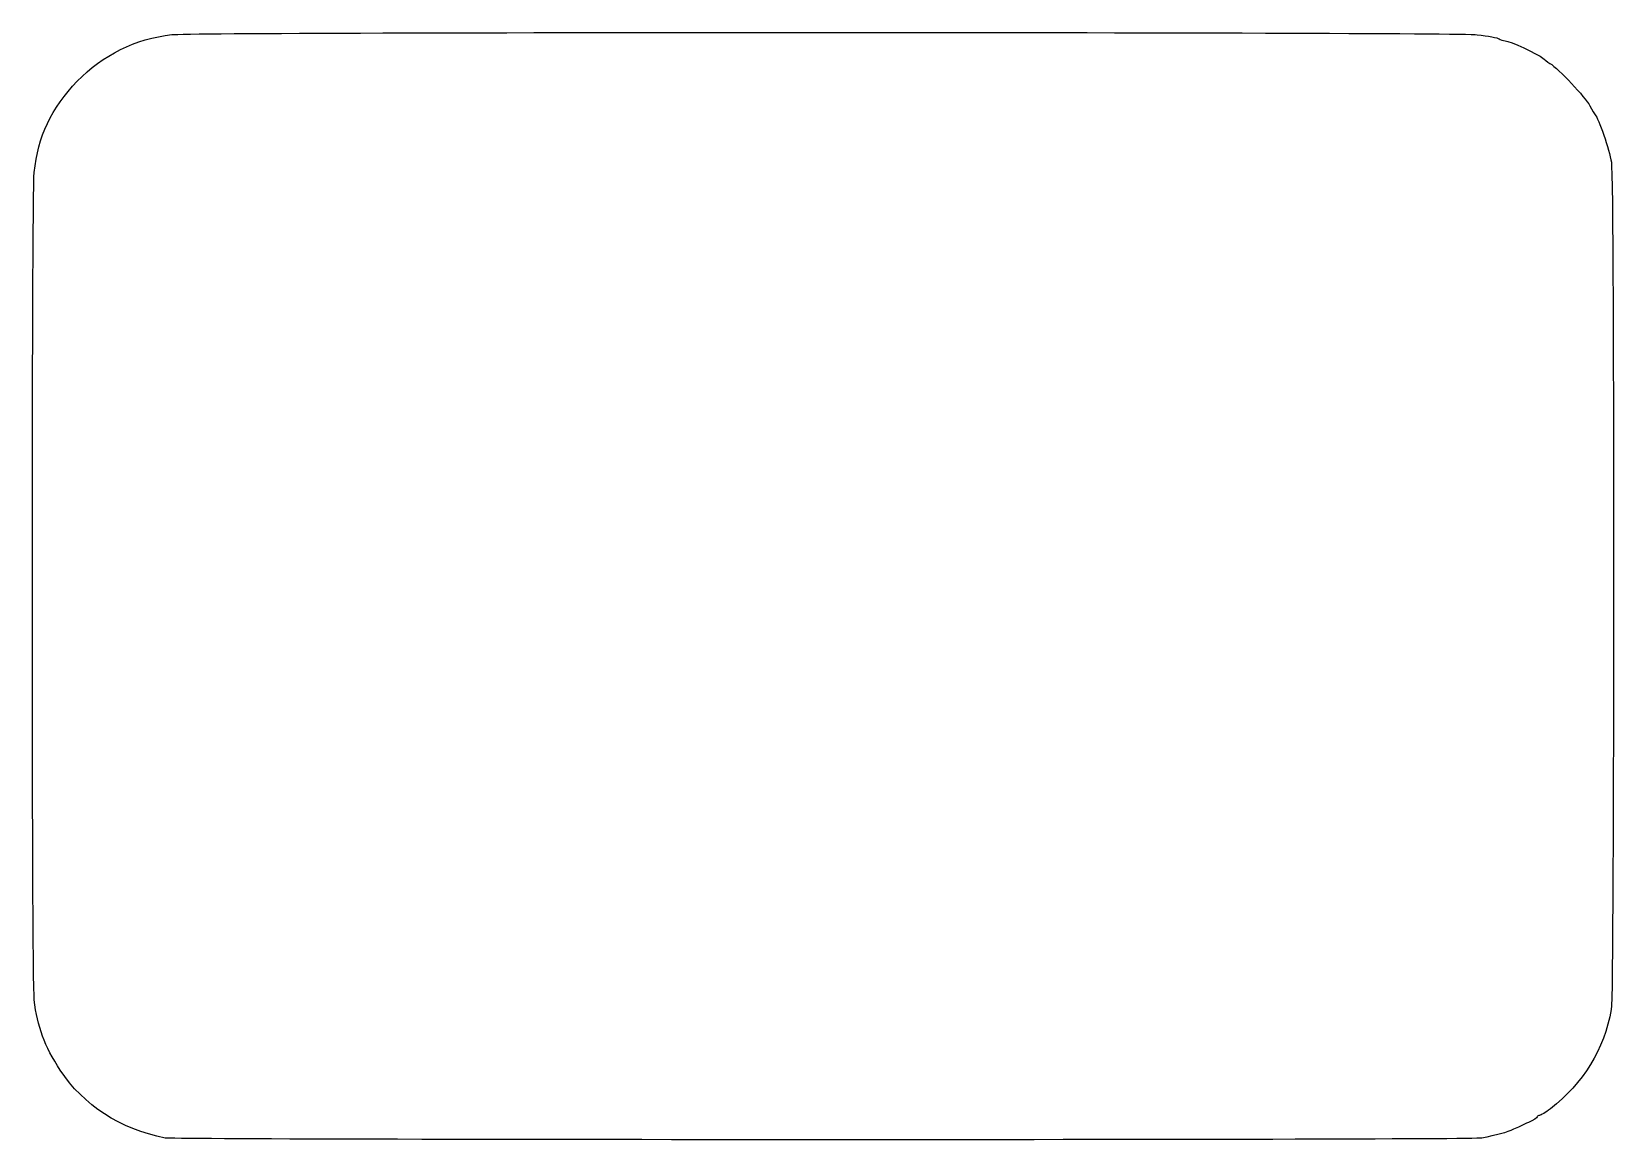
# Model space of a CAD drawing. Extents: x 0 to 65.1, y 0.1 to 45.7.
import ezdxf

# ---------------------------------------------------------------- set-up
doc = ezdxf.new("R2010")
doc.units = 0
doc.layers.add('Path', color=7, linetype='CONTINUOUS')

msp = doc.modelspace()

# ---------------------------------------------------------------- linework, layer by layer
at = {"layer": 'Path', "color": 7}
msp.add_lwpolyline([(5.460982, 0.172731)], close=True, dxfattribs=at)
for points in [[(5.739846, 45.549479), (6.799554, 45.670903), (58.316249, 45.666211), (59.418167, 45.54459)], [(1.851689, 43.6317), (2.894339, 44.712387), (4.243982, 45.37808), (5.739846, 45.549479)], [(59.418167, 45.54459), (59.870359, 45.494681), (60.276526, 45.418481), (60.320764, 45.375257)], [(60.320764, 45.375257), (60.365002, 45.332032), (60.478276, 45.296667), (60.572478, 45.296667)], [(60.572478, 45.296667), (60.74269, 45.296667), (61.931256, 44.742713), (62.11379, 44.578311)], [(62.11379, 44.578311), (62.166294, 44.531023), (62.299644, 44.436065), (62.410123, 44.367293)], [(62.410123, 44.367293), (62.765834, 44.145871), (63.875666, 42.965687), (64.050331, 42.623116)], [(0.079504, 39.885025), (0.235497, 41.366934), (0.782613, 42.523623), (1.851689, 43.6317)], [(64.050331, 42.623116), (64.143464, 42.440452), (64.24258, 42.27195), (64.270586, 42.248667)], [(64.270586, 42.248667), (64.399237, 42.141713), (64.860019, 40.795196), (64.936971, 40.301333)], [(0.083221, 5.848966), (-0.022302, 6.76683), (-0.02581, 38.884566), (0.079504, 39.885025)], [(64.936971, 40.301333), (65.059483, 39.515032), (65.055903, 6.134367), (64.933214, 5.455383)], [(1.152824, 2.961915), (0.497241, 3.965416), (0.210914, 4.738267), (0.083221, 5.848966)], [(64.933214, 5.455383), (64.636848, 3.815006), (63.780683, 2.418813), (62.429464, 1.372378)], [(5.461, 0.172731), (3.611995, 0.537813), (2.094759, 1.520095), (1.152824, 2.961915)], [(62.429464, 1.372378), (62.236496, 1.222936), (62.036471, 1.100667), (61.984964, 1.100667)], [(61.530508, 0.811313), (61.333134, 0.722021), (61.057346, 0.596299), (60.917646, 0.531937)], [(61.890341, 1.037167), (61.889812, 1.002242), (61.727882, 0.900607), (61.530508, 0.811313)], [(61.984964, 1.100667), (61.933455, 1.100667), (61.890876, 1.072092), (61.890341, 1.037167)], [(59.605312, 0.168047), (59.129171, 0.076459), (5.925247, 0.081063), (5.460982, 0.172731)], [(60.917646, 0.531937), (60.641503, 0.404709), (60.201747, 0.282771), (59.605312, 0.168047)]]:
    msp.add_open_spline(points, degree=3, dxfattribs=at)

doc.saveas('drawing.dxf')
